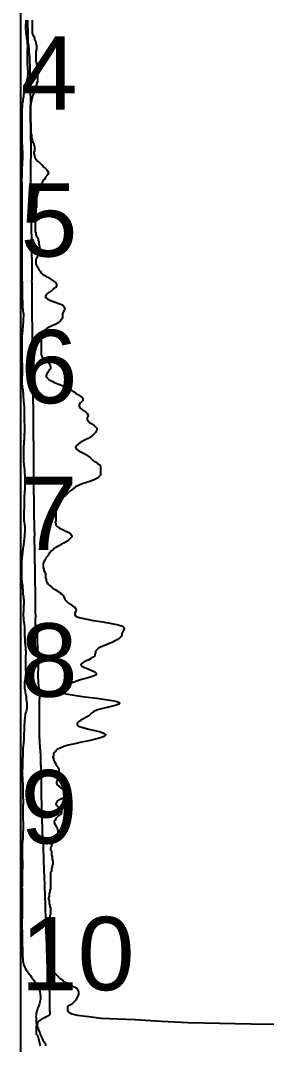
# Model space of a CAD drawing. Header units: millimetres. Extents: x -12.3 to 15.7, y -20.3 to 0.3.
# Drawn here: x 0 to 1.67, y -10.62 to -3.64 of the extents above; entities that cross this region are included whole.
import ezdxf
from ezdxf.enums import TextEntityAlignment as Align

# ---------------------------------------------------------------- set-up
doc = ezdxf.new("R2010")
doc.units = ezdxf.units.MM
for name, color, linetype in [('Lokale wrijving', 7, 'Continuous'), ('Puntdruk', 7, 'Continuous'), ('Waterdruk schouder', 7, 'Continuous')]:
    doc.layers.add(name, color=color, linetype=linetype)
doc.styles.get("Standard").update_dxf_attribs({"font": 'arial.ttf'})

msp = doc.modelspace()

# ---------------------------------------------------------------- linework, layer by layer
msp.add_line((0, 0), (0, -20.03))
at = {"layer": 'Lokale wrijving'}
msp.add_lwpolyline([(0.03584, -3.64), (0.03566, -3.65), (0.03534, -3.66), (0.03492, -3.67), (0.03458, -3.68), (0.03448, -3.69), (0.03474, -3.7), (0.03534, -3.71), (0.03622, -3.72), (0.03732, -3.73), (0.0386, -3.74), (0.04012, -3.75), (0.04178, -3.76), (0.04342, -3.77), (0.0448, -3.78), (0.0458, -3.79), (0.04638, -3.8), (0.04664, -3.81), (0.0467, -3.82), (0.0466, -3.83), (0.04638, -3.84), (0.04606, -3.85), (0.04568, -3.86), (0.04532, -3.87), (0.04502, -3.88), (0.0448, -3.89), (0.04472, -3.9), (0.0448, -3.91), (0.04508, -3.92), (0.04558, -3.93), (0.04628, -3.94), (0.0471, -3.95), (0.04796, -3.96), (0.04878, -3.97), (0.04946, -3.98), (0.04986, -3.99), (0.04982, -4), (0.04932, -4.01), (0.04838, -4.02), (0.04716, -4.03), (0.04568, -4.04), (0.0439, -4.05), (0.04176, -4.06), (0.03934, -4.07), (0.03672, -4.08), (0.03402, -4.09), (0.03144, -4.1), (0.02906, -4.11), (0.02692, -4.12), (0.02496, -4.13), (0.02312, -4.14), (0.02138, -4.15), (0.0197, -4.16), (0.01804, -4.17), (0.01638, -4.18), (0.01482, -4.19), (0.01342, -4.2), (0.01224, -4.21), (0.01132, -4.22), (0.01068, -4.23), (0.0102, -4.24), (0.00988, -4.25), (0.00968, -4.26), (0.00962, -4.27), (0.00964, -4.28), (0.00976, -4.29), (0.0099, -4.3), (0.01004, -4.31), (0.01004, -4.32), (0.0099, -4.33), (0.00966, -4.34), (0.00942, -4.35), (0.0093, -4.36), (0.0093, -4.37), (0.0094, -4.38), (0.0095, -4.39), (0.0096, -4.4), (0.00964, -4.41), (0.00964, -4.42), (0.0096, -4.43), (0.0096, -4.44), (0.00966, -4.45), (0.00976, -4.46), (0.00994, -4.47), (0.0102, -4.48), (0.01054, -4.49), (0.011, -4.5), (0.0116, -4.51), (0.01226, -4.52), (0.01292, -4.53), (0.0134, -4.54), (0.0137, -4.55), (0.01376, -4.56), (0.01362, -4.57), (0.01332, -4.58), (0.01288, -4.59), (0.01238, -4.6), (0.01188, -4.61), (0.01134, -4.62), (0.01078, -4.63), (0.0102, -4.64), (0.0096, -4.65), (0.00906, -4.66), (0.0087, -4.67), (0.00848, -4.68), (0.00836, -4.69), (0.00822, -4.7), (0.00806, -4.71), (0.0079, -4.72), (0.00782, -4.73), (0.00786, -4.74), (0.008, -4.75), (0.00816, -4.76), (0.00828, -4.77), (0.00836, -4.78), (0.0084, -4.79), (0.0084, -4.8), (0.0084, -4.81), (0.0084, -4.82), (0.0084, -4.83), (0.0084, -4.84), (0.0084, -4.85), (0.0084, -4.86), (0.0084, -4.87), (0.0084, -4.88), (0.0084, -4.89), (0.0084, -4.9), (0.0084, -4.91), (0.0084, -4.92), (0.0084, -4.93), (0.0084, -4.94), (0.00846, -4.95), (0.0086, -4.96), (0.00892, -4.97), (0.00928, -4.98), (0.00958, -4.99), (0.00968, -5), (0.00962, -5.01), (0.00944, -5.02), (0.00924, -5.03), (0.0091, -5.04), (0.00906, -5.05), (0.00916, -5.06), (0.00932, -5.07), (0.00944, -5.08), (0.00942, -5.09), (0.00924, -5.1), (0.00894, -5.11), (0.00866, -5.12), (0.00846, -5.13), (0.00836, -5.14), (0.00828, -5.15), (0.0082, -5.16), (0.00814, -5.17), (0.0081, -5.18), (0.00806, -5.19), (0.00804, -5.2), (0.00802, -5.21), (0.00802, -5.22), (0.00806, -5.23), (0.00814, -5.24), (0.00822, -5.25), (0.00828, -5.26), (0.00834, -5.27), (0.00842, -5.28), (0.00854, -5.29), (0.00866, -5.3), (0.00872, -5.31), (0.00868, -5.32), (0.0086, -5.33), (0.00852, -5.34), (0.00846, -5.35), (0.00844, -5.36), (0.00842, -5.37), (0.00844, -5.38), (0.00862, -5.39), (0.00902, -5.4), (0.00964, -5.41), (0.01034, -5.42), (0.01088, -5.43), (0.01112, -5.44), (0.01108, -5.45), (0.01084, -5.46), (0.01056, -5.47), (0.0104, -5.48), (0.01046, -5.49), (0.01078, -5.5), (0.01128, -5.51), (0.01182, -5.52), (0.01224, -5.53), (0.01248, -5.54), (0.01258, -5.55), (0.01262, -5.56), (0.01268, -5.57), (0.01286, -5.58), (0.01318, -5.59), (0.01382, -5.6), (0.01488, -5.61), (0.01642, -5.62), (0.01804, -5.63), (0.01932, -5.64), (0.01988, -5.65), (0.01978, -5.66), (0.01924, -5.67), (0.01856, -5.68), (0.01788, -5.69), (0.01724, -5.7), (0.0166, -5.71), (0.0159, -5.72), (0.01512, -5.73), (0.01426, -5.74), (0.0134, -5.75), (0.01254, -5.76), (0.01172, -5.77), (0.01092, -5.78), (0.0102, -5.79), (0.00958, -5.8), (0.0091, -5.81), (0.00878, -5.82), (0.0086, -5.83), (0.00856, -5.84), (0.00866, -5.85), (0.00882, -5.86), (0.00904, -5.87), (0.0092, -5.88), (0.00932, -5.89), (0.0094, -5.9), (0.00946, -5.91), (0.00942, -5.92), (0.00926, -5.93), (0.00908, -5.94), (0.00904, -5.95), (0.00926, -5.96), (0.00972, -5.97), (0.01026, -5.98), (0.01074, -5.99), (0.01106, -6), (0.01118, -6.01), (0.0112, -6.02), (0.01112, -6.03), (0.01096, -6.04), (0.01068, -6.05), (0.01028, -6.06), (0.0099, -6.07), (0.00958, -6.08), (0.00942, -6.09), (0.00942, -6.1), (0.00954, -6.11), (0.00988, -6.12), (0.01058, -6.13), (0.01182, -6.14), (0.01356, -6.15), (0.0154, -6.16), (0.01692, -6.17), (0.0179, -6.18), (0.01848, -6.19), (0.01886, -6.2), (0.01914, -6.21), (0.01948, -6.22), (0.02006, -6.23), (0.02116, -6.24), (0.02254, -6.25), (0.0238, -6.26), (0.02446, -6.27), (0.0246, -6.28), (0.02444, -6.29), (0.02424, -6.3), (0.0241, -6.31), (0.024, -6.32), (0.024, -6.33), (0.02408, -6.34), (0.02426, -6.35), (0.02454, -6.36), (0.02494, -6.37), (0.0255, -6.38), (0.02612, -6.39), (0.02678, -6.4), (0.0273, -6.41), (0.02754, -6.42), (0.0274, -6.43), (0.02694, -6.44), (0.0263, -6.45), (0.0257, -6.46), (0.02524, -6.47), (0.02492, -6.48), (0.02462, -6.49), (0.02418, -6.5), (0.02358, -6.51), (0.02284, -6.52), (0.0221, -6.53), (0.02146, -6.54), (0.02096, -6.55), (0.02058, -6.56), (0.02028, -6.57), (0.02006, -6.58), (0.0199, -6.59), (0.0198, -6.6), (0.0198, -6.61), (0.02, -6.62), (0.02038, -6.63), (0.0209, -6.64), (0.02152, -6.65), (0.02228, -6.66), (0.02324, -6.67), (0.02432, -6.68), (0.02542, -6.69), (0.0263, -6.7), (0.02704, -6.71), (0.0276, -6.72), (0.02808, -6.73), (0.02846, -6.74), (0.02884, -6.75), (0.02922, -6.76), (0.02966, -6.77), (0.03006, -6.78), (0.03038, -6.79), (0.03046, -6.8), (0.03028, -6.81), (0.02984, -6.82), (0.0292, -6.83), (0.02846, -6.84), (0.02772, -6.85), (0.027, -6.86), (0.02632, -6.87), (0.0257, -6.88), (0.02512, -6.89), (0.02464, -6.9), (0.02426, -6.91), (0.02402, -6.92), (0.024, -6.93), (0.0241, -6.94), (0.0242, -6.95), (0.02416, -6.96), (0.02396, -6.97), (0.02362, -6.98), (0.02324, -6.99), (0.02288, -7), (0.0226, -7.01), (0.02248, -7.02), (0.02256, -7.03), (0.02292, -7.04), (0.02364, -7.05), (0.02484, -7.06), (0.02632, -7.07), (0.02774, -7.08), (0.02868, -7.09), (0.02908, -7.1), (0.02908, -7.11), (0.02884, -7.12), (0.02844, -7.13), (0.02788, -7.14), (0.02722, -7.15), (0.02642, -7.16), (0.02552, -7.17), (0.02448, -7.18), (0.0233, -7.19), (0.02204, -7.2), (0.02074, -7.21), (0.01946, -7.22), (0.01814, -7.23), (0.01674, -7.24), (0.01534, -7.25), (0.01398, -7.26), (0.0128, -7.27), (0.01172, -7.28), (0.01062, -7.29), (0.00946, -7.3), (0.00836, -7.31), (0.00746, -7.32), (0.00684, -7.33), (0.00646, -7.34), (0.00624, -7.35), (0.0061, -7.36), (0.00608, -7.37), (0.00624, -7.38), (0.00656, -7.39), (0.00692, -7.4), (0.00716, -7.41), (0.0072, -7.42), (0.00718, -7.43), (0.00726, -7.44), (0.00762, -7.45), (0.00836, -7.46), (0.0096, -7.47), (0.01112, -7.48), (0.01262, -7.49), (0.01374, -7.5), (0.01442, -7.51), (0.01486, -7.52), (0.01514, -7.53), (0.01546, -7.54), (0.01614, -7.55), (0.0175, -7.56), (0.01948, -7.57), (0.02144, -7.58), (0.02274, -7.59), (0.02314, -7.6), (0.02288, -7.61), (0.02228, -7.62), (0.02154, -7.63), (0.02082, -7.64), (0.02018, -7.65), (0.01972, -7.66), (0.01942, -7.67), (0.01928, -7.68), (0.01926, -7.69), (0.01928, -7.7), (0.01944, -7.71), (0.01988, -7.72), (0.0209, -7.73), (0.02242, -7.74), (0.02412, -7.75), (0.0255, -7.76), (0.02638, -7.77), (0.02684, -7.78), (0.02712, -7.79), (0.02734, -7.8), (0.02756, -7.81), (0.02774, -7.82), (0.02792, -7.83), (0.02812, -7.84), (0.02844, -7.85), (0.02892, -7.86), (0.02956, -7.87), (0.03034, -7.88), (0.03122, -7.89), (0.03218, -7.9), (0.03312, -7.91), (0.034, -7.92), (0.03474, -7.93), (0.03532, -7.94), (0.03558, -7.95), (0.03548, -7.96), (0.035, -7.97), (0.03432, -7.98), (0.03366, -7.99), (0.03318, -8), (0.03296, -8.01), (0.03294, -8.02), (0.03304, -8.03), (0.0333, -8.04), (0.03372, -8.05), (0.0344, -8.06), (0.0351, -8.07), (0.03558, -8.08), (0.03552, -8.09), (0.0349, -8.1), (0.03386, -8.11), (0.0325, -8.12), (0.03094, -8.13), (0.0293, -8.14), (0.02788, -8.15), (0.02698, -8.16), (0.0268, -8.17), (0.0273, -8.18), (0.02828, -8.19), (0.02956, -8.2), (0.0311, -8.21), (0.03286, -8.22), (0.03476, -8.23), (0.03652, -8.24), (0.03784, -8.25), (0.03872, -8.26), (0.0395, -8.27), (0.04064, -8.28), (0.04218, -8.29), (0.04358, -8.3), (0.04416, -8.31), (0.04358, -8.32), (0.04206, -8.33), (0.03994, -8.34), (0.03754, -8.35), (0.03512, -8.36), (0.03288, -8.37), (0.031, -8.38), (0.02952, -8.39), (0.02838, -8.4), (0.02754, -8.41), (0.0269, -8.42), (0.02642, -8.43), (0.026, -8.44), (0.02558, -8.45), (0.02514, -8.46), (0.0247, -8.47), (0.0243, -8.48), (0.02394, -8.49), (0.02364, -8.5), (0.02334, -8.51), (0.02308, -8.52), (0.02284, -8.53), (0.02254, -8.54), (0.02208, -8.55), (0.0213, -8.56), (0.02024, -8.57), (0.01906, -8.58), (0.01792, -8.59), (0.01698, -8.6), (0.01628, -8.61), (0.01584, -8.62), (0.0156, -8.63), (0.01544, -8.64), (0.01524, -8.65), (0.01482, -8.66), (0.01414, -8.67), (0.01334, -8.68), (0.01274, -8.69), (0.01256, -8.7), (0.01272, -8.71), (0.01294, -8.72), (0.01294, -8.73), (0.01266, -8.74), (0.0122, -8.75), (0.01182, -8.76), (0.01166, -8.77), (0.01178, -8.78), (0.01216, -8.79), (0.0127, -8.8), (0.01334, -8.81), (0.01398, -8.82), (0.01456, -8.83), (0.015, -8.84), (0.0153, -8.85), (0.01544, -8.86), (0.01544, -8.87), (0.01536, -8.88), (0.01528, -8.89), (0.0153, -8.9), (0.01546, -8.91), (0.01578, -8.92), (0.01622, -8.93), (0.0167, -8.94), (0.01712, -8.95), (0.01732, -8.96), (0.0173, -8.97), (0.01708, -8.98), (0.01684, -8.99), (0.01656, -9), (0.01628, -9.01), (0.01598, -9.02), (0.01578, -9.03), (0.01568, -9.04), (0.01572, -9.05), (0.01586, -9.06), (0.01612, -9.07), (0.01648, -9.08), (0.0169, -9.09), (0.01726, -9.1), (0.01752, -9.11), (0.01762, -9.12), (0.01758, -9.13), (0.01742, -9.14), (0.01724, -9.15), (0.01708, -9.16), (0.01694, -9.17), (0.0168, -9.18), (0.01658, -9.19), (0.0162, -9.2), (0.01562, -9.21), (0.0149, -9.22), (0.01406, -9.23), (0.01322, -9.24), (0.0124, -9.25), (0.01168, -9.26), (0.01108, -9.27), (0.01066, -9.28), (0.01044, -9.29), (0.01038, -9.3), (0.01046, -9.31), (0.01066, -9.32), (0.01094, -9.33), (0.01134, -9.34), (0.01178, -9.35), (0.01222, -9.36), (0.01262, -9.37), (0.01292, -9.38), (0.01308, -9.39), (0.0131, -9.4), (0.01294, -9.41), (0.0126, -9.42), (0.01212, -9.43), (0.01158, -9.44), (0.01108, -9.45), (0.01072, -9.46), (0.0105, -9.47), (0.01038, -9.48), (0.01036, -9.49), (0.01036, -9.5), (0.01038, -9.51), (0.01034, -9.52), (0.01028, -9.53), (0.01024, -9.54), (0.0102, -9.55), (0.01024, -9.56), (0.0103, -9.57), (0.01036, -9.58), (0.01038, -9.59), (0.0104, -9.6), (0.0104, -9.61), (0.0104, -9.62), (0.0104, -9.63), (0.0104, -9.64), (0.0104, -9.65), (0.0104, -9.66), (0.0104, -9.67), (0.0104, -9.68), (0.0104, -9.69), (0.0104, -9.7), (0.0104, -9.71), (0.0104, -9.72), (0.0104, -9.73), (0.0104, -9.74), (0.01038, -9.75), (0.01032, -9.76), (0.0102, -9.77), (0.01006, -9.78), (0.0099, -9.79), (0.0098, -9.8), (0.0098, -9.81), (0.00994, -9.82), (0.01022, -9.83), (0.01056, -9.84), (0.01086, -9.85), (0.01108, -9.86), (0.01118, -9.87), (0.0112, -9.88), (0.0112, -9.89), (0.0112, -9.9), (0.01126, -9.91), (0.0114, -9.92), (0.01172, -9.93), (0.01208, -9.94), (0.0124, -9.95), (0.01254, -9.96), (0.0126, -9.97), (0.01266, -9.98), (0.01282, -9.99), (0.0132, -10), (0.01374, -10.01), (0.01432, -10.02), (0.01482, -10.03), (0.01524, -10.04), (0.01586, -10.05), (0.01712, -10.06), (0.01938, -10.07), (0.0227, -10.08), (0.02702, -10.09), (0.0321, -10.1), (0.038, -10.11), (0.04468, -10.12), (0.05252, -10.13), (0.06076, -10.14), (0.0688, -10.15), (0.07586, -10.16), (0.08254, -10.17), (0.08944, -10.18), (0.0968, -10.19), (0.10422, -10.2), (0.11128, -10.21), (0.11754, -10.22), (0.1228, -10.23), (0.12682, -10.24), (0.12974, -10.25), (0.1318, -10.26), (0.1333, -10.27), (0.13446, -10.28), (0.1354, -10.29), (0.13598, -10.3), (0.13582, -10.31), (0.1347, -10.32), (0.13264, -10.33), (0.13006, -10.34), (0.1261, -10.35), (0.12242, -10.36), (0.11862, -10.37), (0.11472, -10.38), (0.11178, -10.39), (0.10958, -10.4), (0.10724, -10.41), (0.10584, -10.42), (0.10548, -10.43), (0.1059, -10.44), (0.10634, -10.45), (0.10676, -10.46), (0.1072, -10.47), (0.11, -10.48), (0.1128, -10.49), (0.116, -10.5), (0.1192, -10.51), (0.1224, -10.52), (0.1266, -10.53), (0.1308, -10.54), (0.135, -10.55), (0.1378, -10.56), (0.1428, -10.57), (0.148, -10.58), (0.153, -10.59), (0.16, -10.6), (0.1684, -10.61), (0.1712, -10.62), (0.1712, -10.63)], dxfattribs=at)
at = {"layer": 'Puntdruk'}
msp.add_lwpolyline([(0.08, -3.64), (0.08, -3.65), (0.08, -3.66), (0.08, -3.67), (0.08, -3.68), (0.08, -3.69), (0.08, -3.7), (0.08, -3.71), (0.08, -3.72), (0.08, -3.73), (0.085, -3.74), (0.09, -3.75), (0.095, -3.76), (0.095, -3.77), (0.1, -3.78), (0.105, -3.79), (0.105, -3.8), (0.11, -3.81), (0.11, -3.82), (0.11, -3.83), (0.11, -3.84), (0.105, -3.85), (0.105, -3.86), (0.105, -3.87), (0.105, -3.88), (0.105, -3.89), (0.105, -3.9), (0.105, -3.91), (0.105, -3.92), (0.11, -3.93), (0.11, -3.94), (0.115, -3.95), (0.115, -3.96), (0.115, -3.97), (0.115, -3.98), (0.115, -3.99), (0.115, -4), (0.115, -4.01), (0.115, -4.02), (0.115, -4.03), (0.115, -4.04), (0.115, -4.05), (0.115, -4.06), (0.11, -4.07), (0.11, -4.08), (0.105, -4.09), (0.1, -4.1), (0.095, -4.11), (0.095, -4.12), (0.09, -4.13), (0.09, -4.14), (0.085, -4.15), (0.08, -4.16), (0.08, -4.17), (0.075, -4.18), (0.075, -4.19), (0.07, -4.2), (0.07, -4.21), (0.065, -4.22), (0.065, -4.23), (0.065, -4.24), (0.065, -4.25), (0.065, -4.26), (0.065, -4.27), (0.065, -4.28), (0.065, -4.29), (0.065, -4.3), (0.065, -4.31), (0.065, -4.32), (0.065, -4.33), (0.07, -4.34), (0.07, -4.35), (0.07, -4.36), (0.07, -4.37), (0.07, -4.38), (0.07, -4.39), (0.07, -4.4), (0.07, -4.41), (0.075, -4.42), (0.075, -4.43), (0.075, -4.44), (0.08, -4.45), (0.08, -4.46), (0.085, -4.47), (0.09, -4.48), (0.09, -4.49), (0.095, -4.5), (0.095, -4.51), (0.095, -4.52), (0.095, -4.53), (0.09, -4.54), (0.09, -4.55), (0.095, -4.56), (0.095, -4.57), (0.1, -4.58), (0.11, -4.59), (0.115, -4.6), (0.13, -4.61), (0.14, -4.62), (0.15, -4.63), (0.16, -4.64), (0.17, -4.65), (0.18, -4.66), (0.185, -4.67), (0.19, -4.68), (0.185, -4.69), (0.18, -4.7), (0.17, -4.71), (0.165, -4.72), (0.155, -4.73), (0.15, -4.74), (0.145, -4.75), (0.14, -4.76), (0.135, -4.77), (0.13, -4.78), (0.125, -4.79), (0.12, -4.8), (0.12, -4.81), (0.115, -4.82), (0.115, -4.83), (0.11, -4.84), (0.11, -4.85), (0.11, -4.86), (0.11, -4.87), (0.11, -4.88), (0.11, -4.89), (0.11, -4.9), (0.11, -4.91), (0.105, -4.92), (0.105, -4.93), (0.105, -4.94), (0.105, -4.95), (0.105, -4.96), (0.105, -4.97), (0.105, -4.98), (0.105, -4.99), (0.1, -5), (0.1, -5.01), (0.1, -5.02), (0.1, -5.03), (0.1, -5.04), (0.1, -5.05), (0.1, -5.06), (0.1, -5.07), (0.1, -5.08), (0.105, -5.09), (0.105, -5.1), (0.11, -5.11), (0.115, -5.12), (0.12, -5.13), (0.12, -5.14), (0.125, -5.15), (0.125, -5.16), (0.125, -5.17), (0.13, -5.18), (0.13, -5.19), (0.13, -5.2), (0.13, -5.21), (0.13, -5.22), (0.125, -5.23), (0.12, -5.24), (0.115, -5.25), (0.11, -5.26), (0.105, -5.27), (0.105, -5.28), (0.105, -5.29), (0.105, -5.3), (0.11, -5.31), (0.115, -5.32), (0.12, -5.33), (0.125, -5.34), (0.135, -5.35), (0.14, -5.36), (0.15, -5.37), (0.165, -5.38), (0.185, -5.39), (0.2, -5.4), (0.215, -5.41), (0.23, -5.42), (0.24, -5.43), (0.245, -5.44), (0.245, -5.45), (0.24, -5.46), (0.225, -5.47), (0.215, -5.48), (0.2, -5.49), (0.185, -5.5), (0.175, -5.51), (0.17, -5.52), (0.17, -5.53), (0.185, -5.54), (0.205, -5.55), (0.235, -5.56), (0.26, -5.57), (0.285, -5.58), (0.295, -5.59), (0.3, -5.6), (0.3, -5.61), (0.295, -5.62), (0.29, -5.63), (0.285, -5.64), (0.285, -5.65), (0.285, -5.66), (0.285, -5.67), (0.28, -5.68), (0.27, -5.69), (0.26, -5.7), (0.24, -5.71), (0.22, -5.72), (0.2, -5.73), (0.18, -5.74), (0.165, -5.75), (0.155, -5.76), (0.15, -5.77), (0.145, -5.78), (0.14, -5.79), (0.14, -5.8), (0.14, -5.81), (0.14, -5.82), (0.14, -5.83), (0.14, -5.84), (0.14, -5.85), (0.14, -5.86), (0.14, -5.87), (0.14, -5.88), (0.14, -5.89), (0.14, -5.9), (0.14, -5.91), (0.14, -5.92), (0.145, -5.93), (0.15, -5.94), (0.16, -5.95), (0.175, -5.96), (0.185, -5.97), (0.195, -5.98), (0.2, -5.99), (0.205, -6), (0.205, -6.01), (0.2, -6.02), (0.19, -6.03), (0.185, -6.04), (0.18, -6.05), (0.175, -6.06), (0.175, -6.07), (0.185, -6.08), (0.195, -6.09), (0.215, -6.1), (0.235, -6.11), (0.26, -6.12), (0.29, -6.13), (0.31, -6.14), (0.33, -6.15), (0.345, -6.16), (0.36, -6.17), (0.375, -6.18), (0.39, -6.19), (0.405, -6.2), (0.42, -6.21), (0.425, -6.22), (0.425, -6.23), (0.415, -6.24), (0.405, -6.25), (0.4, -6.26), (0.4, -6.27), (0.405, -6.28), (0.415, -6.29), (0.43, -6.3), (0.445, -6.31), (0.455, -6.32), (0.46, -6.33), (0.46, -6.34), (0.455, -6.35), (0.455, -6.36), (0.46, -6.37), (0.47, -6.38), (0.485, -6.39), (0.5, -6.4), (0.51, -6.41), (0.52, -6.42), (0.52, -6.43), (0.515, -6.44), (0.51, -6.45), (0.5, -6.46), (0.49, -6.47), (0.475, -6.48), (0.46, -6.49), (0.44, -6.5), (0.42, -6.51), (0.405, -6.52), (0.39, -6.53), (0.38, -6.54), (0.375, -6.55), (0.38, -6.56), (0.39, -6.57), (0.41, -6.58), (0.43, -6.59), (0.445, -6.6), (0.46, -6.61), (0.475, -6.62), (0.485, -6.63), (0.495, -6.64), (0.51, -6.65), (0.525, -6.66), (0.54, -6.67), (0.545, -6.68), (0.545, -6.69), (0.545, -6.7), (0.545, -6.71), (0.545, -6.72), (0.545, -6.73), (0.545, -6.74), (0.535, -6.75), (0.525, -6.76), (0.505, -6.77), (0.48, -6.78), (0.45, -6.79), (0.42, -6.8), (0.395, -6.81), (0.375, -6.82), (0.36, -6.83), (0.35, -6.84), (0.335, -6.85), (0.325, -6.86), (0.315, -6.87), (0.305, -6.88), (0.29, -6.89), (0.28, -6.9), (0.265, -6.91), (0.255, -6.92), (0.245, -6.93), (0.24, -6.94), (0.24, -6.95), (0.235, -6.96), (0.235, -6.97), (0.235, -6.98), (0.24, -6.99), (0.24, -7), (0.24, -7.01), (0.24, -7.02), (0.24, -7.03), (0.24, -7.04), (0.24, -7.05), (0.235, -7.06), (0.24, -7.07), (0.24, -7.08), (0.25, -7.09), (0.265, -7.1), (0.285, -7.11), (0.305, -7.12), (0.33, -7.13), (0.34, -7.14), (0.35, -7.15), (0.35, -7.16), (0.34, -7.17), (0.33, -7.18), (0.32, -7.19), (0.3, -7.2), (0.28, -7.21), (0.265, -7.22), (0.245, -7.23), (0.23, -7.24), (0.22, -7.25), (0.205, -7.26), (0.2, -7.27), (0.19, -7.28), (0.185, -7.29), (0.175, -7.3), (0.17, -7.31), (0.165, -7.32), (0.16, -7.33), (0.155, -7.34), (0.155, -7.35), (0.155, -7.36), (0.155, -7.37), (0.16, -7.38), (0.16, -7.39), (0.165, -7.4), (0.17, -7.41), (0.17, -7.42), (0.17, -7.43), (0.17, -7.44), (0.175, -7.45), (0.175, -7.46), (0.18, -7.47), (0.185, -7.48), (0.195, -7.49), (0.21, -7.5), (0.22, -7.51), (0.235, -7.52), (0.255, -7.53), (0.27, -7.54), (0.28, -7.55), (0.29, -7.56), (0.295, -7.57), (0.3, -7.58), (0.305, -7.59), (0.315, -7.6), (0.325, -7.61), (0.34, -7.62), (0.355, -7.63), (0.37, -7.64), (0.375, -7.65), (0.38, -7.66), (0.375, -7.67), (0.37, -7.68), (0.37, -7.69), (0.375, -7.7), (0.4, -7.71), (0.44, -7.72), (0.495, -7.73), (0.56, -7.74), (0.62, -7.75), (0.665, -7.76), (0.695, -7.77), (0.705, -7.78), (0.705, -7.79), (0.7, -7.8), (0.695, -7.81), (0.69, -7.82), (0.69, -7.83), (0.685, -7.84), (0.675, -7.85), (0.66, -7.86), (0.645, -7.87), (0.625, -7.88), (0.6, -7.89), (0.575, -7.9), (0.55, -7.91), (0.53, -7.92), (0.52, -7.93), (0.51, -7.94), (0.51, -7.95), (0.505, -7.96), (0.505, -7.97), (0.495, -7.98), (0.48, -7.99), (0.46, -8), (0.435, -8.01), (0.42, -8.02), (0.41, -8.03), (0.415, -8.04), (0.435, -8.05), (0.46, -8.06), (0.485, -8.07), (0.505, -8.08), (0.515, -8.09), (0.515, -8.1), (0.495, -8.11), (0.46, -8.12), (0.425, -8.13), (0.395, -8.14), (0.365, -8.15), (0.34, -8.16), (0.32, -8.17), (0.3, -8.18), (0.28, -8.19), (0.27, -8.2), (0.27, -8.21), (0.28, -8.22), (0.31, -8.23), (0.365, -8.24), (0.435, -8.25), (0.52, -8.26), (0.595, -8.27), (0.65, -8.28), (0.675, -8.29), (0.67, -8.3), (0.645, -8.31), (0.6, -8.32), (0.56, -8.33), (0.525, -8.34), (0.5, -8.35), (0.485, -8.36), (0.475, -8.37), (0.465, -8.38), (0.45, -8.39), (0.43, -8.4), (0.41, -8.41), (0.395, -8.42), (0.385, -8.43), (0.385, -8.44), (0.395, -8.45), (0.425, -8.46), (0.465, -8.47), (0.505, -8.48), (0.545, -8.49), (0.57, -8.5), (0.58, -8.51), (0.57, -8.52), (0.545, -8.53), (0.51, -8.54), (0.465, -8.55), (0.415, -8.56), (0.37, -8.57), (0.325, -8.58), (0.295, -8.59), (0.27, -8.6), (0.25, -8.61), (0.24, -8.62), (0.23, -8.63), (0.225, -8.64), (0.225, -8.65), (0.22, -8.66), (0.225, -8.67), (0.225, -8.68), (0.23, -8.69), (0.235, -8.7), (0.24, -8.71), (0.245, -8.72), (0.255, -8.73), (0.26, -8.74), (0.26, -8.75), (0.26, -8.76), (0.26, -8.77), (0.255, -8.78), (0.255, -8.79), (0.255, -8.8), (0.25, -8.81), (0.25, -8.82), (0.245, -8.83), (0.245, -8.84), (0.25, -8.85), (0.26, -8.86), (0.275, -8.87), (0.295, -8.88), (0.315, -8.89), (0.33, -8.9), (0.33, -8.91), (0.325, -8.92), (0.31, -8.93), (0.29, -8.94), (0.27, -8.95), (0.255, -8.96), (0.245, -8.97), (0.24, -8.98), (0.245, -8.99), (0.255, -9), (0.265, -9.01), (0.275, -9.02), (0.28, -9.03), (0.28, -9.04), (0.275, -9.05), (0.26, -9.06), (0.25, -9.07), (0.24, -9.08), (0.235, -9.09), (0.23, -9.1), (0.23, -9.11), (0.235, -9.12), (0.24, -9.13), (0.25, -9.14), (0.25, -9.15), (0.255, -9.16), (0.255, -9.17), (0.255, -9.18), (0.25, -9.19), (0.245, -9.2), (0.24, -9.21), (0.235, -9.22), (0.23, -9.23), (0.22, -9.24), (0.215, -9.25), (0.21, -9.26), (0.21, -9.27), (0.205, -9.28), (0.205, -9.29), (0.21, -9.3), (0.21, -9.31), (0.21, -9.32), (0.21, -9.33), (0.215, -9.34), (0.215, -9.35), (0.215, -9.36), (0.22, -9.37), (0.22, -9.38), (0.22, -9.39), (0.215, -9.4), (0.215, -9.41), (0.21, -9.42), (0.21, -9.43), (0.21, -9.44), (0.205, -9.45), (0.205, -9.46), (0.205, -9.47), (0.205, -9.48), (0.205, -9.49), (0.205, -9.5), (0.205, -9.51), (0.205, -9.52), (0.205, -9.53), (0.205, -9.54), (0.205, -9.55), (0.205, -9.56), (0.2, -9.57), (0.2, -9.58), (0.195, -9.59), (0.195, -9.6), (0.195, -9.61), (0.19, -9.62), (0.19, -9.63), (0.195, -9.64), (0.195, -9.65), (0.195, -9.66), (0.2, -9.67), (0.2, -9.68), (0.205, -9.69), (0.205, -9.7), (0.205, -9.71), (0.205, -9.72), (0.205, -9.73), (0.2, -9.74), (0.2, -9.75), (0.2, -9.76), (0.195, -9.77), (0.195, -9.78), (0.195, -9.79), (0.195, -9.8), (0.195, -9.81), (0.195, -9.82), (0.195, -9.83), (0.195, -9.84), (0.195, -9.85), (0.195, -9.86), (0.195, -9.87), (0.195, -9.88), (0.2, -9.89), (0.2, -9.9), (0.2, -9.91), (0.205, -9.92), (0.205, -9.93), (0.205, -9.94), (0.205, -9.95), (0.205, -9.96), (0.2, -9.97), (0.2, -9.98), (0.2, -9.99), (0.2, -10), (0.2, -10.01), (0.2, -10.02), (0.2, -10.03), (0.2, -10.04), (0.2, -10.05), (0.2, -10.06), (0.205, -10.07), (0.205, -10.08), (0.21, -10.09), (0.21, -10.1), (0.215, -10.11), (0.22, -10.12), (0.23, -10.13), (0.24, -10.14), (0.25, -10.15), (0.26, -10.16), (0.27, -10.17), (0.285, -10.18), (0.295, -10.19), (0.315, -10.2), (0.33, -10.21), (0.35, -10.22), (0.37, -10.23), (0.385, -10.24), (0.39, -10.25), (0.395, -10.26), (0.395, -10.27), (0.395, -10.28), (0.39, -10.29), (0.385, -10.3), (0.38, -10.31), (0.375, -10.32), (0.365, -10.33), (0.355, -10.34), (0.34, -10.35), (0.32, -10.36), (0.32, -10.37), (0.32, -10.38), (0.32, -10.39), (0.33, -10.4), (0.35, -10.41), (0.385, -10.42), (0.465, -10.43), (0.55, -10.44), (0.78, -10.45), (0.96, -10.46), (1.14, -10.47), (1.57, -10.48), (2.345, -10.49)], dxfattribs=at)
at = {"layer": 'Waterdruk schouder'}
msp.add_lwpolyline([(0.04762, -3.64), (0.04802, -3.65), (0.04802, -3.66), (0.04842, -3.67), (0.04842, -3.68), (0.04842, -3.69), (0.04884, -3.7), (0.04924, -3.71), (0.04924, -3.72), (0.04924, -3.73), (0.04964, -3.74), (0.04964, -3.75), (0.04964, -3.76), (0.04964, -3.77), (0.04964, -3.78), (0.04964, -3.79), (0.0525, -3.8), (0.05454, -3.81), (0.05534, -3.82), (0.05656, -3.83), (0.05698, -3.84), (0.05778, -3.85), (0.05778, -3.86), (0.0582, -3.87), (0.05942, -3.88), (0.06022, -3.89), (0.06104, -3.9), (0.06186, -3.91), (0.06186, -3.92), (0.06226, -3.93), (0.06268, -3.94), (0.06308, -3.95), (0.06308, -3.96), (0.06308, -3.97), (0.06348, -3.98), (0.06348, -3.99), (0.06348, -4), (0.0639, -4.01), (0.0643, -4.02), (0.0643, -4.03), (0.0643, -4.04), (0.0647, -4.05), (0.0647, -4.06), (0.0646, -4.07), (0.06472, -4.08), (0.06486, -4.09), (0.06498, -4.1), (0.06512, -4.11), (0.06552, -4.12), (0.06592, -4.13), (0.06634, -4.14), (0.06674, -4.15), (0.06714, -4.16), (0.06714, -4.17), (0.06714, -4.18), (0.06756, -4.19), (0.06756, -4.2), (0.06796, -4.21), (0.06796, -4.22), (0.06796, -4.23), (0.06796, -4.24), (0.06796, -4.25), (0.06796, -4.26), (0.06796, -4.27), (0.06796, -4.28), (0.06836, -4.29), (0.06836, -4.3), (0.06836, -4.31), (0.06836, -4.32), (0.06836, -4.33), (0.06878, -4.34), (0.06878, -4.35), (0.06878, -4.36), (0.06878, -4.37), (0.06878, -4.38), (0.06878, -4.39), (0.06878, -4.4), (0.06918, -4.41), (0.06918, -4.42), (0.06918, -4.43), (0.06918, -4.44), (0.06918, -4.45), (0.06918, -4.46), (0.06958, -4.47), (0.06958, -4.48), (0.06958, -4.49), (0.06958, -4.5), (0.06958, -4.51), (0.06958, -4.52), (0.06958, -4.53), (0.06958, -4.54), (0.06958, -4.55), (0.06958, -4.56), (0.06958, -4.57), (0.06928, -4.58), (0.06916, -4.59), (0.06896, -4.6), (0.0688, -4.61), (0.0688, -4.62), (0.0688, -4.63), (0.06878, -4.64), (0.06868, -4.65), (0.0686, -4.66), (0.06854, -4.67), (0.0685, -4.68), (0.06846, -4.69), (0.06854, -4.7), (0.06862, -4.71), (0.0687, -4.72), (0.06878, -4.73), (0.06918, -4.74), (0.06918, -4.75), (0.06958, -4.76), (0.06958, -4.77), (0.06958, -4.78), (0.06958, -4.79), (0.07, -4.8), (0.07, -4.81), (0.07, -4.82), (0.0704, -4.83), (0.0704, -4.84), (0.0704, -4.85), (0.0704, -4.86), (0.0704, -4.87), (0.0704, -4.88), (0.07082, -4.89), (0.07082, -4.9), (0.07082, -4.91), (0.07122, -4.92), (0.07122, -4.93), (0.07122, -4.94), (0.07162, -4.95), (0.07162, -4.96), (0.07162, -4.97), (0.07162, -4.98), (0.07162, -4.99), (0.07162, -5), (0.07204, -5.01), (0.07204, -5.02), (0.07204, -5.03), (0.07244, -5.04), (0.07244, -5.05), (0.07244, -5.06), (0.07244, -5.07), (0.07284, -5.08), (0.07284, -5.09), (0.07406, -5.1), (0.07488, -5.11), (0.07488, -5.12), (0.07488, -5.13), (0.07488, -5.14), (0.07528, -5.15), (0.07528, -5.16), (0.07528, -5.17), (0.07528, -5.18), (0.07528, -5.19), (0.07528, -5.2), (0.07528, -5.21), (0.0757, -5.22), (0.0757, -5.23), (0.0757, -5.24), (0.0757, -5.25), (0.0761, -5.26), (0.0761, -5.27), (0.0765, -5.28), (0.0765, -5.29), (0.0765, -5.3), (0.0765, -5.31), (0.0765, -5.32), (0.0765, -5.33), (0.07692, -5.34), (0.07692, -5.35), (0.07692, -5.36), (0.07692, -5.37), (0.07672, -5.38), (0.07646, -5.39), (0.07628, -5.4), (0.07612, -5.41), (0.07602, -5.42), (0.07604, -5.43), (0.07606, -5.44), (0.07608, -5.45), (0.0761, -5.46), (0.0761, -5.47), (0.0765, -5.48), (0.07692, -5.49), (0.07692, -5.5), (0.07692, -5.51), (0.07732, -5.52), (0.07732, -5.53), (0.07732, -5.54), (0.07722, -5.55), (0.07724, -5.56), (0.07726, -5.57), (0.0773, -5.58), (0.07732, -5.59), (0.07732, -5.6), (0.07732, -5.61), (0.07772, -5.62), (0.07772, -5.63), (0.07814, -5.64), (0.07814, -5.65), (0.07814, -5.66), (0.07814, -5.67), (0.07814, -5.68), (0.07814, -5.69), (0.07854, -5.7), (0.07854, -5.71), (0.07896, -5.72), (0.07896, -5.73), (0.07896, -5.74), (0.07936, -5.75), (0.07936, -5.76), (0.07976, -5.77), (0.07976, -5.78), (0.07976, -5.79), (0.08018, -5.8), (0.08018, -5.81), (0.08018, -5.82), (0.08018, -5.83), (0.08058, -5.84), (0.08058, -5.85), (0.08058, -5.86), (0.08058, -5.87), (0.0814, -5.88), (0.0814, -5.89), (0.0814, -5.9), (0.0814, -5.91), (0.0814, -5.92), (0.0814, -5.93), (0.0814, -5.94), (0.0814, -5.95), (0.0814, -5.96), (0.0814, -5.97), (0.0814, -5.98), (0.0814, -5.99), (0.0818, -6), (0.0822, -6.01), (0.0822, -6.02), (0.0822, -6.03), (0.0822, -6.04), (0.08262, -6.05), (0.08262, -6.06), (0.08262, -6.07), (0.08262, -6.08), (0.08262, -6.09), (0.08342, -6.1), (0.08424, -6.11), (0.08424, -6.12), (0.08424, -6.13), (0.08424, -6.14), (0.08464, -6.15), (0.08464, -6.16), (0.08464, -6.17), (0.08464, -6.18), (0.08464, -6.19), (0.08474, -6.2), (0.08484, -6.21), (0.08496, -6.22), (0.08506, -6.23), (0.08506, -6.24), (0.08506, -6.25), (0.08546, -6.26), (0.08556, -6.27), (0.08566, -6.28), (0.08576, -6.29), (0.08586, -6.3), (0.08586, -6.31), (0.08586, -6.32), (0.08586, -6.33), (0.08628, -6.34), (0.08628, -6.35), (0.08628, -6.36), (0.08628, -6.37), (0.08628, -6.38), (0.08628, -6.39), (0.08628, -6.4), (0.08628, -6.41), (0.08668, -6.42), (0.08668, -6.43), (0.08668, -6.44), (0.08708, -6.45), (0.08708, -6.46), (0.08708, -6.47), (0.08708, -6.48), (0.08708, -6.49), (0.08708, -6.5), (0.0875, -6.51), (0.0879, -6.52), (0.0879, -6.53), (0.0879, -6.54), (0.0879, -6.55), (0.0878, -6.56), (0.08772, -6.57), (0.08766, -6.58), (0.08772, -6.59), (0.08778, -6.6), (0.08784, -6.61), (0.0879, -6.62), (0.0877, -6.63), (0.08764, -6.64), (0.0876, -6.65), (0.08758, -6.66), (0.08766, -6.67), (0.08774, -6.68), (0.08782, -6.69), (0.0879, -6.7), (0.0879, -6.71), (0.0879, -6.72), (0.0879, -6.73), (0.0879, -6.74), (0.0879, -6.75), (0.08832, -6.76), (0.08832, -6.77), (0.08832, -6.78), (0.08872, -6.79), (0.08872, -6.8), (0.08912, -6.81), (0.08954, -6.82), (0.08954, -6.83), (0.08954, -6.84), (0.08954, -6.85), (0.08954, -6.86), (0.08954, -6.87), (0.08994, -6.88), (0.08994, -6.89), (0.08994, -6.9), (0.09034, -6.91), (0.09034, -6.92), (0.09034, -6.93), (0.09034, -6.94), (0.09076, -6.95), (0.09076, -6.96), (0.09076, -6.97), (0.09076, -6.98), (0.09076, -6.99), (0.09116, -7), (0.09116, -7.01), (0.09116, -7.02), (0.09116, -7.03), (0.09156, -7.04), (0.09198, -7.05), (0.09198, -7.06), (0.09198, -7.07), (0.09198, -7.08), (0.09218, -7.09), (0.09238, -7.1), (0.09258, -7.11), (0.09278, -7.12), (0.09442, -7.13), (0.09442, -7.14), (0.09432, -7.15), (0.09414, -7.16), (0.094, -7.17), (0.094, -7.18), (0.094, -7.19), (0.094, -7.2), (0.094, -7.21), (0.09442, -7.22), (0.09482, -7.23), (0.09482, -7.24), (0.09482, -7.25), (0.09482, -7.26), (0.09522, -7.27), (0.09564, -7.28), (0.09564, -7.29), (0.09604, -7.3), (0.09604, -7.31), (0.09604, -7.32), (0.09644, -7.33), (0.09644, -7.34), (0.09686, -7.35), (0.09686, -7.36), (0.09686, -7.37), (0.09686, -7.38), (0.09726, -7.39), (0.09726, -7.4), (0.09726, -7.41), (0.09726, -7.42), (0.09726, -7.43), (0.09768, -7.44), (0.09808, -7.45), (0.09848, -7.46), (0.09848, -7.47), (0.09848, -7.48), (0.09848, -7.49), (0.0989, -7.5), (0.0989, -7.51), (0.0993, -7.52), (0.0993, -7.53), (0.0993, -7.54), (0.0993, -7.55), (0.0993, -7.56), (0.0997, -7.57), (0.0997, -7.58), (0.0997, -7.59), (0.10012, -7.6), (0.10012, -7.61), (0.10012, -7.62), (0.10012, -7.63), (0.10012, -7.64), (0.10012, -7.65), (0.10052, -7.66), (0.10092, -7.67), (0.10092, -7.68), (0.10134, -7.69), (0.10134, -7.7), (0.10114, -7.71), (0.10078, -7.72), (0.1003, -7.73), (0.10006, -7.74), (0.09986, -7.75), (0.09982, -7.76), (0.0998, -7.77), (0.1014, -7.78), (0.103, -7.79), (0.10462, -7.8), (0.10622, -7.81), (0.11272, -7.82), (0.11314, -7.83), (0.11314, -7.84), (0.11354, -7.85), (0.11354, -7.86), (0.11436, -7.87), (0.11436, -7.88), (0.11436, -7.89), (0.11476, -7.9), (0.11558, -7.91), (0.11598, -7.92), (0.11598, -7.93), (0.1164, -7.94), (0.1168, -7.95), (0.1168, -7.96), (0.1172, -7.97), (0.11762, -7.98), (0.11802, -7.99), (0.11842, -8), (0.11884, -8.01), (0.11924, -8.02), (0.11964, -8.03), (0.11964, -8.04), (0.11964, -8.05), (0.12006, -8.06), (0.11934, -8.07), (0.1188, -8.08), (0.11862, -8.09), (0.11876, -8.1), (0.11892, -8.11), (0.11908, -8.12), (0.11924, -8.13), (0.12006, -8.14), (0.12086, -8.15), (0.12128, -8.16), (0.12208, -8.17), (0.1233, -8.18), (0.12372, -8.19), (0.12616, -8.2), (0.12778, -8.21), (0.12942, -8.22), (0.12912, -8.23), (0.12908, -8.24), (0.12886, -8.25), (0.1285, -8.26), (0.1277, -8.27), (0.1269, -8.28), (0.12642, -8.29), (0.12626, -8.3), (0.12632, -8.31), (0.1264, -8.32), (0.12648, -8.33), (0.12656, -8.34), (0.12698, -8.35), (0.12718, -8.36), (0.12738, -8.37), (0.12758, -8.38), (0.12778, -8.39), (0.12778, -8.4), (0.12778, -8.41), (0.1282, -8.42), (0.1282, -8.43), (0.1282, -8.44), (0.1282, -8.45), (0.1282, -8.46), (0.1281, -8.47), (0.12802, -8.48), (0.12796, -8.49), (0.12802, -8.5), (0.12808, -8.51), (0.12814, -8.52), (0.1282, -8.53), (0.1286, -8.54), (0.1286, -8.55), (0.12942, -8.56), (0.13022, -8.57), (0.13104, -8.58), (0.13186, -8.59), (0.13266, -8.6), (0.13348, -8.61), (0.13388, -8.62), (0.1347, -8.63), (0.13512, -8.64), (0.13552, -8.65), (0.13592, -8.66), (0.13634, -8.67), (0.13674, -8.68), (0.13714, -8.69), (0.13714, -8.7), (0.13724, -8.71), (0.13734, -8.72), (0.13746, -8.73), (0.13756, -8.74), (0.13796, -8.75), (0.13836, -8.76), (0.13878, -8.77), (0.13918, -8.78), (0.13918, -8.79), (0.14, -8.8), (0.1404, -8.81), (0.1408, -8.82), (0.14122, -8.83), (0.14122, -8.84), (0.14162, -8.85), (0.14142, -8.86), (0.14126, -8.87), (0.14094, -8.88), (0.1408, -8.89), (0.1408, -8.9), (0.1408, -8.91), (0.1408, -8.92), (0.1408, -8.93), (0.1408, -8.94), (0.14122, -8.95), (0.14202, -8.96), (0.14324, -8.97), (0.14324, -8.98), (0.14334, -8.99), (0.14344, -9), (0.14356, -9.01), (0.14366, -9.02), (0.14406, -9.03), (0.14488, -9.04), (0.14528, -9.05), (0.14528, -9.06), (0.14528, -9.07), (0.1457, -9.08), (0.1457, -9.09), (0.1457, -9.1), (0.1461, -9.11), (0.1465, -9.12), (0.1465, -9.13), (0.14692, -9.14), (0.14692, -9.15), (0.14692, -9.16), (0.14692, -9.17), (0.14692, -9.18), (0.14772, -9.19), (0.14894, -9.2), (0.15016, -9.21), (0.15098, -9.22), (0.1518, -9.23), (0.1526, -9.24), (0.15302, -9.25), (0.15342, -9.26), (0.15342, -9.27), (0.15464, -9.28), (0.15506, -9.29), (0.15506, -9.3), (0.15546, -9.31), (0.15586, -9.32), (0.15628, -9.33), (0.15628, -9.34), (0.15628, -9.35), (0.15668, -9.36), (0.15708, -9.37), (0.15708, -9.38), (0.1575, -9.39), (0.1579, -9.4), (0.1579, -9.41), (0.15872, -9.42), (0.15952, -9.43), (0.15952, -9.44), (0.15994, -9.45), (0.16034, -9.46), (0.16074, -9.47), (0.16116, -9.48), (0.16156, -9.49), (0.16196, -9.5), (0.16238, -9.51), (0.16278, -9.52), (0.16278, -9.53), (0.1632, -9.54), (0.1636, -9.55), (0.1636, -9.56), (0.164, -9.57), (0.16482, -9.58), (0.16522, -9.59), (0.16564, -9.6), (0.16564, -9.61), (0.16604, -9.62), (0.16644, -9.63), (0.16686, -9.64), (0.16726, -9.65), (0.16726, -9.66), (0.16766, -9.67), (0.16766, -9.68), (0.16766, -9.69), (0.16766, -9.7), (0.16848, -9.71), (0.16888, -9.72), (0.1693, -9.73), (0.1697, -9.74), (0.1697, -9.75), (0.1701, -9.76), (0.17052, -9.77), (0.17092, -9.78), (0.17132, -9.79), (0.17174, -9.8), (0.17214, -9.81), (0.17214, -9.82), (0.17214, -9.83), (0.17256, -9.84), (0.17296, -9.85), (0.17336, -9.86), (0.17378, -9.87), (0.17458, -9.88), (0.175, -9.89), (0.1754, -9.9), (0.1758, -9.91), (0.17622, -9.92), (0.17622, -9.93), (0.17622, -9.94), (0.17662, -9.95), (0.17702, -9.96), (0.17744, -9.97), (0.17784, -9.98), (0.17784, -9.99), (0.17824, -10), (0.17866, -10.01), (0.17906, -10.02), (0.17946, -10.03), (0.17988, -10.04), (0.18028, -10.05), (0.18028, -10.06), (0.1811, -10.07), (0.1811, -10.08), (0.1815, -10.09), (0.18192, -10.1), (0.18272, -10.11), (0.18354, -10.12), (0.18436, -10.13), (0.18558, -10.14), (0.18598, -10.15), (0.1868, -10.16), (0.1876, -10.17), (0.18802, -10.18), (0.18882, -10.19), (0.18882, -10.2), (0.18882, -10.21), (0.19046, -10.22), (0.1929, -10.23), (0.1929, -10.24), (0.19452, -10.25), (0.19656, -10.26), (0.19656, -10.27), (0.19738, -10.28), (0.19818, -10.29), (0.19818, -10.3), (0.19818, -10.31), (0.19798, -10.32), (0.19794, -10.33), (0.1979, -10.34), (0.19796, -10.35), (0.19804, -10.36), (0.1981, -10.37), (0.19818, -10.38), (0.19818, -10.39), (0.1986, -10.4), (0.1994, -10.41), (0.19726, -10.42), (0.18122, -10.43), (0.15962, -10.44), (0.14108, -10.45), (0.12484, -10.46), (0.11744, -10.47), (0.1126, -10.48), (0.10936, -10.49), (0.10746, -10.5), (0.10674, -10.51), (0.10682, -10.52), (0.1069, -10.53), (0.10696, -10.54), (0.10704, -10.55), (0.11842, -10.56), (0.11842, -10.57), (0.12208, -10.58), (0.12576, -10.59), (0.12768, -10.6), (0.12962, -10.61), (0.13154, -10.62), (0.13348, -10.63)], dxfattribs=at)

# ---------------------------------------------------------------- texts
for s, p in [('4', (0, -4)), ('5', (0, -5)), ('6', (0, -6)), ('7', (0, -7)), ('8', (0, -8)), ('9', (0, -9)), ('10', (0, -10))]:
    msp.add_text(s, height=0.5).set_placement(p, align=Align.MIDDLE_LEFT)

doc.saveas('drawing.dxf')
